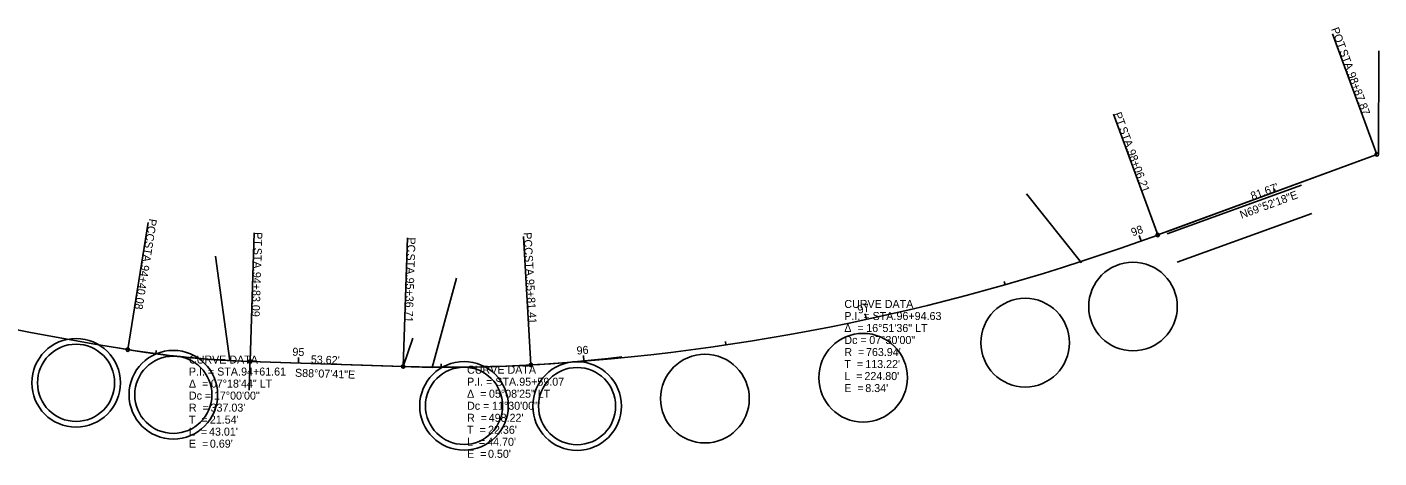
# Model space of a CAD drawing. Extents: x 150849 to 151819, y 330527 to 330741.
# Drawn here: x 151345.5 to 151818.5, y 330527.1 to 330677.7 of the extents above; entities that cross this region are included whole.
import ezdxf

# ---------------------------------------------------------------- set-up
doc = ezdxf.new("R2010")
doc.units = 0
for name, color, linetype in [('_CIVIL_CONSTRUCTION', 7, 'Continuous'), ('CM_Corridor_Design', 7, 'Continuous'), ('MD_P_ACSC_T', 7, 'Continuous'), ('MD_P_AGB_T', 7, 'Continuous'), ('MD_P_CURB_BACK_TOP', 7, 'Continuous'), ('MD_P_CURB_GUTTER', 7, 'Continuous'), ('PV_P_Curb', 7, 'Continuous'), ('PV_P_EOP', 7, 'Continuous')]:
    doc.layers.add(name, color=color, linetype=linetype)

msp = doc.modelspace()

# ---------------------------------------------------------------- linework, layer by layer
at = {"layer": '_CIVIL_CONSTRUCTION'}
for p, q in [((151818.32, 330633.3), (151818.52, 330669.42)), ((151714.44, 330595.23), (151695.18, 330619.44)), ((151416.42, 330561.03), (151411.4, 330597.62)), ((151487.19, 330558.72), (151495.7, 330589.9)), ((151477.1, 330559.05), (151480.47, 330568.94)), ((151423.18, 330550.8), (151423.55, 330561.96))]:
    msp.add_line(p, q, dxfattribs=at)
for centre, radius in [((151732.45, 330580), 15.5), ((151694.73, 330567.37), 15.5), ((151362.64, 330553.34), 15.5), ((151362.64, 330553.34), 13.5), ((151638.02, 330555.12), 15.5), ((151396.66, 330549.16), 15.5), ((151396.66, 330549.16), 13.5), ((151582.68, 330547.83), 15.5), ((151498.38, 330545.28), 15.5), ((151498.38, 330545.28), 13.5), ((151537.94, 330545.2), 15.5), ((151537.94, 330545.2), 13.5)]:
    msp.add_circle(centre, radius, dxfattribs=at)
at = {"layer": 'CM_Corridor_Design'}
for p, q in [((151741.11, 330605.01), (151817.79, 330633.11)), ((151744.13, 330606.11), (151817.79, 330633.11)), ((151423.51, 330560.8), (151487.19, 330558.72)), ((151423.51, 330560.8), (151477.1, 330559.05))]:
    msp.add_line(p, q, dxfattribs=at)
for centre, radius, start, end in [((151563.63, 331696.16), 1145.92, 251.43445, 260.81563), ((151563.63, 331696.16), 1145.92, 251.43445, 260.81563), ((151478.22, 331322.29), 763.94, 273.26827, 290.12822), ((151478.22, 331322.29), 763.94, 273.26827, 290.12822), ((151434.52, 330897.65), 337.03, 259.8144, 268.1279), ((151434.52, 330897.65), 337.03, 260.8156, 268.1279), ((151434.52, 330897.65), 337.03, 260.8156, 268.1279), ((151434.52, 330897.65), 337.03, 261.1501, 268.1279), ((151493.37, 331057), 498.22, 268.1279, 276.9402), ((151493.37, 331057), 498.22, 268.1279, 273.2683), ((151493.37, 331057), 498.22, 268.1279, 273.2683)]:
    msp.add_arc(centre, radius, start, end, dxfattribs=at)
at = {"layer": 'MD_P_ACSC_T'}
for p, q in [((151817.79, 330633.11), (151802.31, 330675.36)), ((151741.11, 330605.01), (151725.63, 330647.26)), ((151380.72, 330564.94), (151387.91, 330609.36)), ((151423.51, 330560.8), (151424.98, 330605.77)), ((151477.1, 330559.05), (151478.57, 330604.02)), ((151521.78, 330559.59), (151519.21, 330604.52))]:
    msp.add_line(p, q, dxfattribs=at)
for centre in [(151817.79, 330633.11), (151741.11, 330605.01), (151380.72, 330564.94), (151423.51, 330560.8), (151477.1, 330559.05), (151521.78, 330559.59)]:
    msp.add_circle(centre, 0.6, dxfattribs=at)
at = {"layer": 'MD_P_AGB_T'}
for p, q in [((151791.45, 330622.4), (151744.37, 330605.43)), ((151795.01, 330612.52), (151747.93, 330595.55))]:
    msp.add_line(p, q, dxfattribs=at)
at = {"layer": 'MD_P_CURB_GUTTER'}
for p, q in [((151782.23, 330620.08), (151781.82, 330621.2)), ((151735.28, 330602.89), (151734.6, 330604.78)), ((151687.68, 330587.62), (151687.35, 330588.78)), ((151639.18, 330575.5), (151638.76, 330577.45)), ((151589.99, 330566.57), (151589.82, 330567.75)), ((151390.54, 330563.5), (151390.7, 330564.69)), ((151440.41, 330560.24), (151440.47, 330562.24)), ((151540.33, 330560.88), (151540.16, 330562.87)), ((151490.39, 330558.79), (151490.39, 330559.99))]:
    msp.add_line(p, q, dxfattribs=at)

# ---------------------------------------------------------------- texts
at = {"layer": 'MD_P_ACSC_T'}
for s, rotation, p in [('POT', 290.1282, (151801.75, 330677.02)), (' STA. ', 290.1282, (151804.22, 330670.26)), ('98+87.87', 290.1282, (151807.48, 330661.38)), ('PT', 290.1282, (151725.64, 330647.36)), (' STA. ', 290.1282, (151727.16, 330643.21)), ('98+06.21', 290.1282, (151730.41, 330634.34)), ('PCC', 260.8156, (151388.19, 330610.85)), ('PT', 268.1279, (151425.03, 330606.03)), ('PCC', 273.2683, (151519.18, 330605.85)), (' STA. ', 260.8156, (151387.09, 330604.05)), (' STA. ', 268.1279, (151424.89, 330601.62)), ('PC', 268.1279, (151478.62, 330604.2)), (' STA. ', 268.1279, (151478.47, 330599.62)), (' STA. ', 273.2683, (151519.57, 330598.97)), ('94+40.08', 260.8156, (151385.58, 330594.72)), ('94+83.09', 268.1279, (151424.58, 330592.17)), ('95+36.71', 268.1279, (151478.16, 330590.17)), ('95+81.41', 273.2683, (151520.11, 330589.53))]:
    msp.add_text(s, height=2.8, rotation=rotation, dxfattribs=at).set_placement(p)
at = {"layer": 'MD_P_CURB_BACK_TOP'}
for s, rotation, p in [("81.67'", 20.1282, (151774.22, 330617.18)), ("53.62'", 358.1279, (151444.75, 330560.15))]:
    msp.add_text(s, height=2.8, rotation=rotation, dxfattribs=at).set_placement(p)
at = {"layer": 'MD_P_CURB_GUTTER'}
for s, rotation, p in [('98', 19.6627, (151732.35, 330604.5)), ('97', 12.1627, (151636.4, 330577.45)), ('95', 358.1279, (151438.3, 330562.82)), ('96', 4.6627, (151537.89, 330563.19))]:
    msp.add_text(s, height=2.8, rotation=rotation, dxfattribs=at).set_placement(p)
at = {"layer": 'PV_P_Curb'}
for s, p in [('CURVE DATA', (151631.45, 330579.5)), ('P.I. = STA. ', (151631.45, 330575.3)), ('96+94.63', (151649.71, 330575.3)), ('Δ  = ', (151631.45, 330571.1)), ('16°51\'36" LT', (151639.12, 330571.1)), ('Dc = ', (151631.45, 330566.9)), ('07°30\'00"', (151640.19, 330566.9)), ('CURVE DATA', (151402.12, 330560.07)), ('R  = ', (151631.45, 330562.7)), ("763.94'", (151639.03, 330562.7)), ('P.I. = STA. ', (151402.12, 330555.87)), ('94+61.61', (151420.38, 330555.87)), ('CURVE DATA', (151499.44, 330556.52)), ('T  = ', (151631.45, 330558.5)), ("113.22'", (151638.78, 330558.5)), ('Δ  = ', (151402.12, 330551.67)), ('07°18\'44" LT', (151409.79, 330551.67)), ('P.I. = STA. ', (151499.44, 330552.32)), ('95+59.07', (151517.7, 330552.32)), ('L  = ', (151631.45, 330554.3)), ('E  = ', (151631.45, 330550.1)), ("224.80'", (151638.49, 330554.3)), ("8.34'", (151638.79, 330550.1)), ('Dc = ', (151402.12, 330547.47)), ('17°00\'00"', (151410.86, 330547.47)), ('Δ  = ', (151499.44, 330548.12)), ('05°08\'25" LT', (151507.11, 330548.12)), ('R  = ', (151402.12, 330543.27)), ("337.03'", (151409.7, 330543.27)), ('Dc = ', (151499.44, 330543.92)), ('11°30\'00"', (151508.18, 330543.92)), ('T  = ', (151402.12, 330539.07)), ("21.54'", (151409.45, 330539.07)), ('R  = ', (151499.44, 330539.72)), ("498.22'", (151507.02, 330539.72)), ('L  = ', (151402.12, 330534.87)), ("43.01'", (151409.16, 330534.87)), ('T  = ', (151499.44, 330535.52)), ('L  = ', (151499.44, 330531.32)), ("44.70'", (151506.48, 330531.32)), ("22.36'", (151506.78, 330535.52)), ('E  = ', (151402.12, 330530.67)), ("0.69'", (151409.46, 330530.67)), ('E  = ', (151499.44, 330527.12)), ("0.50'", (151506.78, 330527.12))]:
    msp.add_text(s, height=2.8, dxfattribs=at).set_placement(p)
at = {"layer": 'PV_P_EOP'}
for s, rotation, p in [('N69°52\'18"E', 20.1282, (151770.44, 330610.64)), ('S88°07\'41"E', 358.1279, (151439.21, 330555.48))]:
    msp.add_text(s, height=2.8, rotation=rotation, dxfattribs=at).set_placement(p)

doc.saveas('drawing.dxf')
